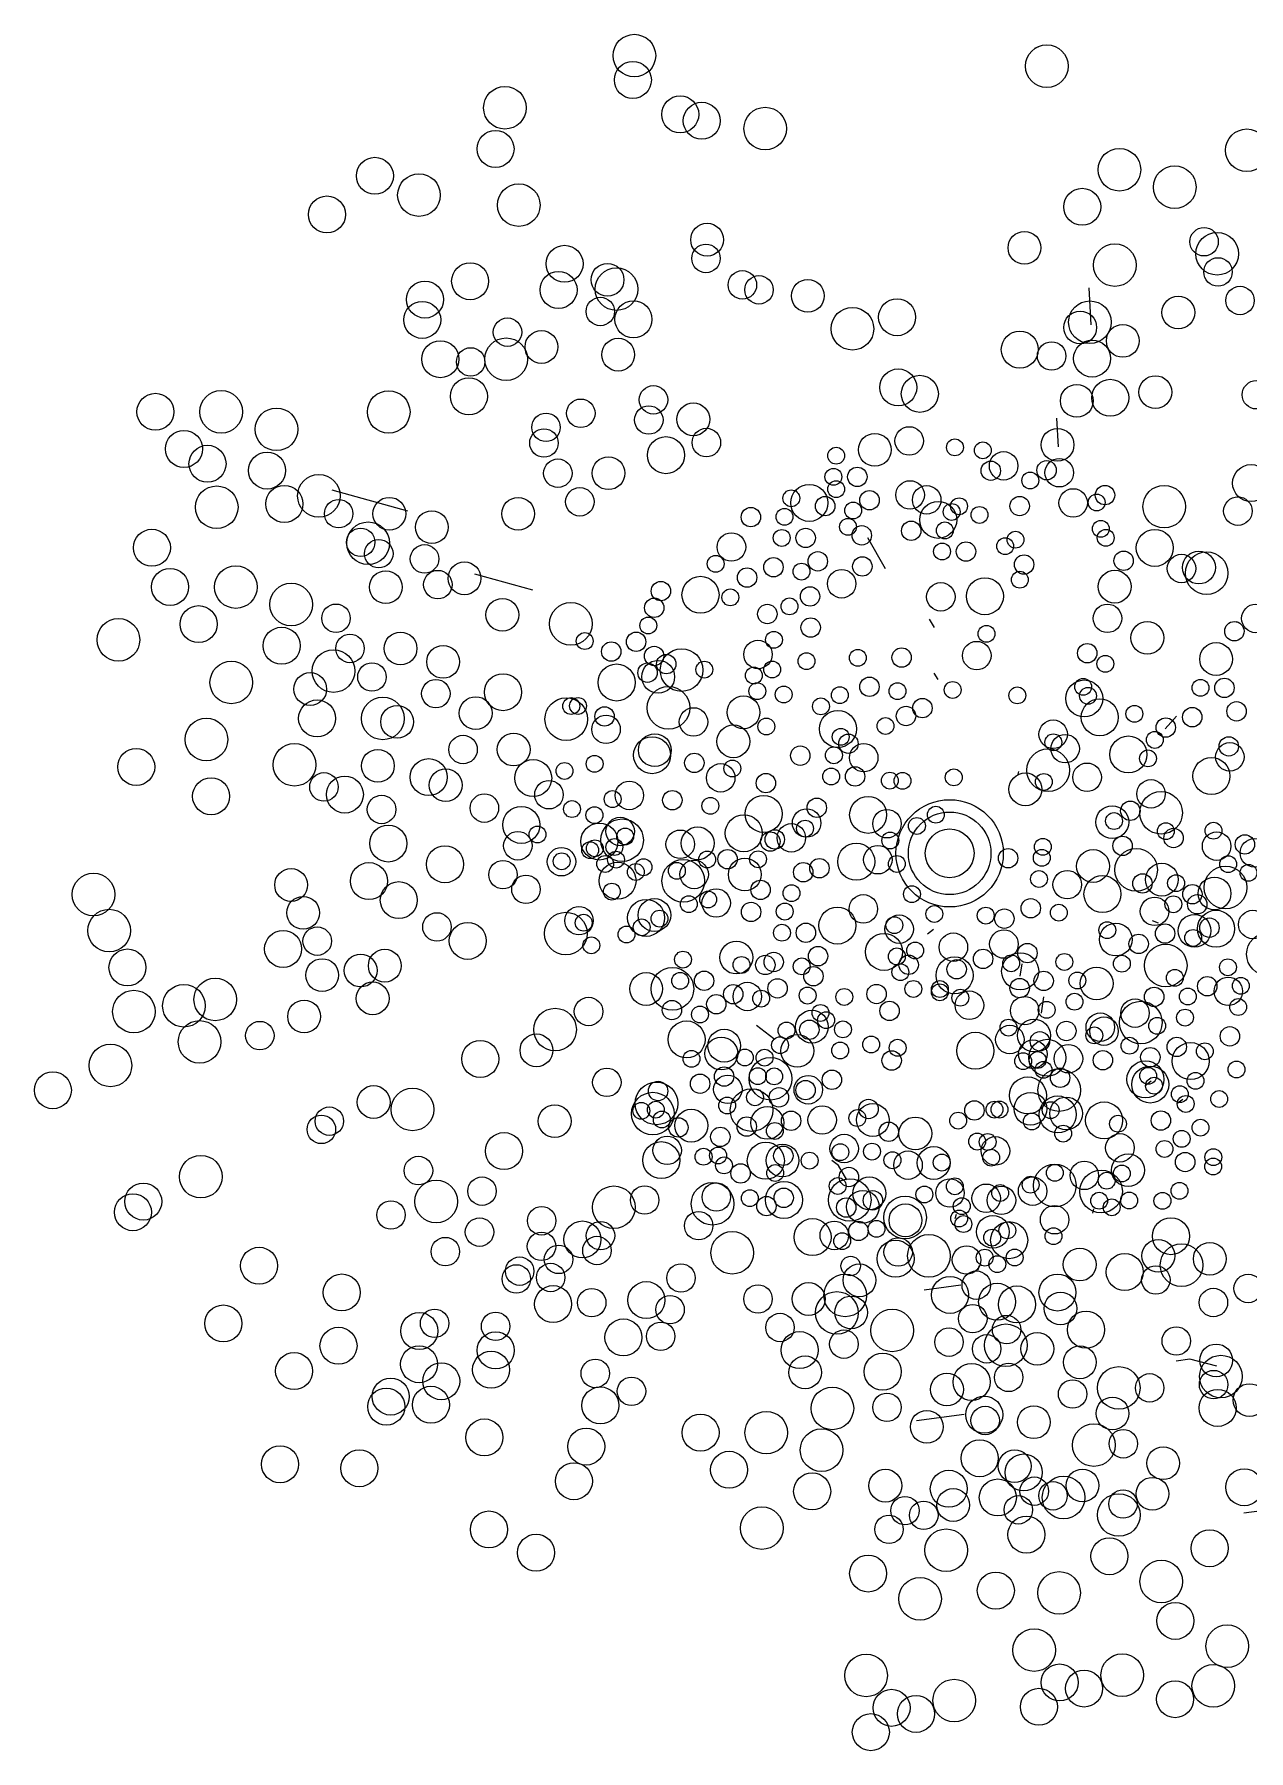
# Model space of a CAD drawing. Header units: millimetres. Extents: x 441156 to 441876, y 4514765 to 4515211.
# Drawn here: x 441430.057 to 441431.068, y 4514831.949 to 4514833.379 of the extents above; entities that cross this region are included whole.
import ezdxf

# ---------------------------------------------------------------- set-up
doc = ezdxf.new("R2010")
doc.units = ezdxf.units.MM
doc.layers.add('01_piscinas', color=254, linetype='Continuous')

msp = doc.modelspace()

# ---------------------------------------------------------------- linework, layer by layer
at = {"layer": '01_piscinas'}
for p, q in [((441430.88974036, 4514833.36739479, 0.00000053), (441430.89307783, 4514833.36884168, 0.00000053)), ((441430.87337497, 4514833.21263086, 0.00000053), (441430.87594226, 4514833.21374385, 0.00000053)), ((441430.93654624, 4514833.13688339, 0.00000053), (441430.9350164, 4514833.16784799, 0.00000053)), ((441430.90937949, 4514833.0353144, 0.00000053), (441430.90820269, 4514833.05913332, 0.00000053)), ((441430.36773874, 4514832.98167021, 0.00000053), (441430.30473405, 4514832.99918782, 0.00000053)), ((441430.76534302, 4514832.93363478, 0.00000053), (441430.75070296, 4514832.95955097, 0.00000053)), ((441430.47183526, 4514832.91591964, 0.00000053), (441430.42337011, 4514832.92939473, 0.00000053)), ((441430.80171655, 4514832.89172606, 0.00000053), (441430.8058831, 4514832.88490658, 0.00000053)), ((441431.05749566, 4514832.88977387, 0.00000053), (441431.05903551, 4514832.88916538, 0.00000053)), ((441430.80566435, 4514832.84673184, 0.00000053), (441430.80886938, 4514832.84148609, 0.00000053)), ((441430.99836984, 4514832.80051901, 0.00000053), (441431.00784345, 4514832.81097738, 0.00000053)), ((441430.87607062, 4514832.76500994, 0.00000053), (441430.87521677, 4514832.76147408, 0.00000053)), ((441430.98747256, 4514832.64091972, 0.00000053), (441430.99240008, 4514832.63897257, 0.00000053)), ((441430.80548013, 4514832.63317601, 0.00000053), (441430.80047533, 4514832.62943556, 0.00000053)), ((441430.87885091, 4514832.60483254, 0.00000053), (441430.87734, 4514832.59438187, 0.00000053)), ((441430.89685908, 4514832.57725697, 0.00000053), (441430.8948949, 4514832.5636711, 0.00000053)), ((441430.65786784, 4514832.55351595, 0.00000053), (441430.67239356, 4514832.54249353, 0.00000053)), ((441430.98670755, 4514832.50692046, 0.00000053), (441430.98170275, 4514832.50318001, 0.00000053)), ((441431.0130816, 4514832.49174846, 0.00000053), (441431.0080768, 4514832.48800801, 0.00000053)), ((441430.82412026, 4514832.39593465, 0.00000053), (441430.82326641, 4514832.39239878, 0.00000053)), ((441430.93854342, 4514832.40051048, 0.00000053), (441430.93768957, 4514832.39697462, 0.00000053)), ((441430.84325031, 4514832.35311299, 0.00000053), (441430.84239646, 4514832.34957712, 0.00000053)), ((441430.79764727, 4514832.33323971, 0.00000053), (441430.82817757, 4514832.33742618, 0.00000053)), ((441430.79129435, 4514832.22418629, 0.00000053), (441430.83098374, 4514832.22962871, 0.00000053))]:
    msp.add_line(p, q, dxfattribs=at)
at = {"layer": '01_piscinas', "elevation": 0.00000053}
for points in [[(441430.73316644, 4514832.42482144), (441430.72619336, 4514832.43678186), (441430.72619336, 4514832.43678186), (441430.72074417, 4514832.4409519)], [(441431.04142118, 4514832.26943104), (441431.01879544, 4514832.27539095), (441431.01879544, 4514832.27539095), (441431.00730036, 4514832.27386236)], [(441431.10820044, 4514832.14123502), (441431.07878697, 4514832.14898291), (441431.07878697, 4514832.14898291), (441431.06384337, 4514832.14699573)]]:
    msp.add_lwpolyline(points, dxfattribs=at)
at = {"layer": '01_piscinas'}
for centre, radius in [((441430.5562683, 4514833.36119776, 0.00000053), 0.01775907), ((441430.89977319, 4514833.35242555, 0.00000053), 0.01775907), ((441430.55502028, 4514833.34092297, 0.00000053), 0.01541533), ((441430.44852761, 4514833.31781552, 0.00000053), 0.01775907), ((441430.59445342, 4514833.31229991, 0.00000053), 0.01541533), ((441430.61243059, 4514833.30696074, 0.00000053), 0.01541533), ((441430.6652673, 4514833.30040004, 0.00000053), 0.01775907), ((441430.44067239, 4514833.28347037, 0.00000053), 0.01541533), ((441431.06631299, 4514833.28233725, 0.00000053), 0.01775907), ((441430.96016188, 4514833.26620316, 0.00000053), 0.01775907), ((441430.34021305, 4514833.26109682, 0.00000053), 0.01541533), ((441431.00620221, 4514833.25165046, 0.00000053), 0.01775907), ((441430.37693851, 4514833.24506963, 0.00000053), 0.01775907), ((441430.46000498, 4514833.23670806, 0.00000053), 0.01775907), ((441430.30031307, 4514833.22889074, 0.00000053), 0.01541533), ((441430.92919361, 4514833.23528624, 0.00000053), 0.01541533), ((441430.616858, 4514833.20786392, 0.00000053), 0.01366082), ((441430.88109253, 4514833.20111606, 0.00000053), 0.01366082), ((441431.03068809, 4514833.20618981, 0.00000053), 0.01185795), ((441431.04153471, 4514833.19622109, 0.00000053), 0.01775907), ((441430.49819009, 4514833.1878102, 0.00000053), 0.01541533), ((441430.61589799, 4514833.19226792, 0.00000053), 0.01185795), ((441430.95641474, 4514833.18673265, 0.00000053), 0.01775907), ((441430.41953237, 4514833.17326473, 0.00000053), 0.01541533), ((441430.49313815, 4514833.16600394, 0.00000053), 0.01541533), ((441430.53398054, 4514833.17449296, 0.00000053), 0.01366082), ((441430.5413778, 4514833.16672598, 0.00000053), 0.01775907), ((441430.64623117, 4514833.17025018, 0.00000053), 0.01185795), ((441431.04229697, 4514833.1810352, 0.00000053), 0.01185795), ((441430.38191651, 4514833.15802826, 0.00000053), 0.01541533), ((441430.66005976, 4514833.16614313, 0.00000053), 0.01185795), ((441430.70070339, 4514833.16109644, 0.00000053), 0.01366082), ((441431.06060176, 4514833.15722946, 0.00000053), 0.01185795), ((441430.3796324, 4514833.14105866, 0.00000053), 0.01541533), ((441430.52793807, 4514833.14807361, 0.00000053), 0.01185795), ((441430.5554941, 4514833.14154779, 0.00000053), 0.01541533), ((441430.77503662, 4514833.14332473, 0.00000053), 0.01541533), ((441430.93563136, 4514833.13914589, 0.00000053), 0.01775907), ((441431.00920007, 4514833.14720199, 0.00000053), 0.01366082), ((441430.45066165, 4514833.13086319, 0.00000053), 0.01185795), ((441430.73783424, 4514833.13372828, 0.00000053), 0.01775907), ((441430.92754537, 4514833.13479115, 0.00000053), 0.01366082), ((441430.39472395, 4514833.10835766, 0.00000053), 0.01541533), ((441430.44948844, 4514833.10832712, 0.00000053), 0.01775907), ((441430.47891201, 4514833.11853459, 0.00000053), 0.01366082), ((441430.54280929, 4514833.11210261, 0.00000053), 0.01366082), ((441430.87723516, 4514833.11631935, 0.00000053), 0.01541533), ((441430.93744159, 4514833.10888571, 0.00000053), 0.01541533), ((441430.96296101, 4514833.12359676, 0.00000053), 0.01366082), ((441430.41996936, 4514833.10608929, 0.00000053), 0.01185795), ((441430.90372362, 4514833.1110089, 0.00000053), 0.01185795), ((441430.77601936, 4514833.08483042, 0.00000053), 0.01541533), ((441430.2122214, 4514833.06447919, 0.00000053), 0.01775907), ((441430.35169798, 4514833.06437448, 0.00000053), 0.01775907), ((441430.41852017, 4514833.0774102, 0.00000053), 0.01541533), ((441430.57218246, 4514833.07448887, 0.00000053), 0.01185795), ((441430.79399654, 4514833.07949125, 0.00000053), 0.01541533), ((441430.92466296, 4514833.07365999, 0.00000053), 0.01366082), ((441430.95253314, 4514833.07618471, 0.00000053), 0.01541533), ((441430.99013985, 4514833.08095878, 0.00000053), 0.01366082), ((441431.07425852, 4514833.07873374, 0.00000053), 0.01185795), ((441430.15745691, 4514833.06450973, 0.00000053), 0.01541533), ((441430.25826174, 4514833.04992648, 0.00000053), 0.01775907), ((441430.51167652, 4514833.06330004, 0.00000053), 0.01185795), ((441430.56829635, 4514833.05771482, 0.00000053), 0.01185795), ((441430.60540377, 4514833.05827024, 0.00000053), 0.01366082), ((441430.48274124, 4514833.05157968, 0.00000053), 0.01185795), ((441430.78514132, 4514833.04026928, 0.00000053), 0.01185795), ((441430.18125313, 4514833.03356227, 0.00000053), 0.01541533), ((441430.48098423, 4514833.03852614, 0.00000053), 0.01185795), ((441430.58259343, 4514833.02840332, 0.00000053), 0.01541533), ((441430.61626246, 4514833.0389024, 0.00000053), 0.01185795), ((441430.75652411, 4514833.03288739, 0.00000053), 0.01366082), ((441430.82321019, 4514833.03490399, 0.00000053), 0.00701654), ((441430.8464176, 4514833.0324277, 0.00000053), 0.00701654), ((441430.90867574, 4514833.03705479, 0.00000053), 0.01366082), ((441430.20083691, 4514833.02123243, 0.00000053), 0.01541533), ((441430.25040652, 4514833.01558133, 0.00000053), 0.01541533), ((441430.49259311, 4514833.01337153, 0.00000053), 0.01185795), ((441430.53471964, 4514833.01334804, 0.00000053), 0.01366082), ((441430.72432558, 4514833.0279762, 0.00000053), 0.00701654), ((441430.85307936, 4514833.01544921, 0.00000053), 0.00808333), ((441430.86375558, 4514833.01949591, 0.00000053), 0.01185795), ((441430.89953373, 4514833.01582152, 0.00000053), 0.00808333), ((441430.91006822, 4514833.01377773, 0.00000053), 0.01185795), ((441430.29359423, 4514832.99449711, 0.00000053), 0.01775907), ((441430.72202394, 4514833.01035688, 0.00000053), 0.00701654), ((441430.74194176, 4514833.01034036, 0.00000053), 0.00808333), ((441430.88595149, 4514833.00729571, 0.00000053), 0.00701654), ((441431.06980271, 4514833.00514826, 0.00000053), 0.01541533), ((441430.20847427, 4514832.98500868, 0.00000053), 0.01775907), ((441430.26480344, 4514832.98773996, 0.00000053), 0.01541533), ((441430.5108979, 4514832.98956579, 0.00000053), 0.01185795), ((441430.68696146, 4514832.99247311, 0.00000053), 0.00701654), ((441430.7019366, 4514832.98863534, 0.00000053), 0.01541533), ((441430.72435863, 4514833.00008546, 0.00000053), 0.00701654), ((441430.75207609, 4514832.99083843, 0.00000053), 0.00808333), ((441430.78589728, 4514832.99527366, 0.00000053), 0.01185795), ((441430.79972588, 4514832.9911666, 0.00000053), 0.01185795), ((441430.92167711, 4514832.98862311, 0.00000053), 0.01185795), ((441430.94124567, 4514832.9889839, 0.00000053), 0.00701654), ((441430.9481728, 4514832.99510769, 0.00000053), 0.00808333), ((441430.99750054, 4514832.98551123, 0.00000053), 0.01775907), ((441430.31008001, 4514832.97964235, 0.00000053), 0.01185795), ((441430.35220654, 4514832.97961886, 0.00000053), 0.01366082), ((441430.38762218, 4514832.96842447, 0.00000053), 0.01366082), ((441430.45949621, 4514832.97953832, 0.00000053), 0.01366082), ((441430.65328985, 4514832.97678295, 0.00000053), 0.00808333), ((441430.68129384, 4514832.97709103, 0.00000053), 0.00701654), ((441430.71515807, 4514832.98596871, 0.00000053), 0.00808333), ((441430.73849385, 4514832.98231261, 0.00000053), 0.00701654), ((441430.80929764, 4514832.97452186, 0.00000053), 0.01541533), ((441430.82047035, 4514832.98110613, 0.00000053), 0.00701654), ((441430.82666718, 4514832.98583268, 0.00000053), 0.00701654), ((441430.84367775, 4514832.97862984, 0.00000053), 0.00701654), ((441430.87712321, 4514832.986023, 0.00000053), 0.00808333), ((441431.05882754, 4514832.98181166, 0.00000053), 0.01185795), ((441430.15456577, 4514832.95130954, 0.00000053), 0.01541533), ((441430.32838479, 4514832.95583661, 0.00000053), 0.01185795), ((441430.33465948, 4514832.95500842, 0.00000053), 0.01775907), ((441430.67899221, 4514832.95947172, 0.00000053), 0.00701654), ((441430.69891002, 4514832.95945519, 0.00000053), 0.00808333), ((441430.73416674, 4514832.96871817, 0.00000053), 0.00701654), ((441430.74560789, 4514832.96162662, 0.00000053), 0.00808333), ((441430.78679874, 4514832.96541598, 0.00000053), 0.00808333), ((441430.81480273, 4514832.96572405, 0.00000053), 0.00701654), ((441430.9447249, 4514832.96707994, 0.00000053), 0.00701654), ((441430.94879246, 4514832.95957555, 0.00000053), 0.00701654), ((441430.98964533, 4514832.95116608, 0.00000053), 0.01541533), ((441430.34344924, 4514832.94635213, 0.00000053), 0.01185795), ((441430.38157971, 4514832.94200513, 0.00000053), 0.01185795), ((441430.6371081, 4514832.95186819, 0.00000053), 0.01185795), ((441430.81250109, 4514832.94810474, 0.00000053), 0.00701654), ((441430.83241891, 4514832.94808821, 0.00000053), 0.00808333), ((441430.86503096, 4514832.95260285, 0.00000053), 0.00701654), ((441430.8736753, 4514832.95799525, 0.00000053), 0.00701654), ((441430.41480103, 4514832.9257865, 0.00000053), 0.01366082), ((441430.6239797, 4514832.93790498, 0.00000053), 0.00701654), ((441430.67212633, 4514832.93508354, 0.00000053), 0.00808333), ((441430.69546212, 4514832.93142744, 0.00000053), 0.00701654), ((441430.70904435, 4514832.93995326, 0.00000053), 0.00808333), ((441430.7461153, 4514832.93570025, 0.00000053), 0.00808333), ((441430.88078933, 4514832.93730926, 0.00000053), 0.00808333), ((441430.96368644, 4514832.94045843, 0.00000053), 0.00808333), ((441431.01188447, 4514832.93397969, 0.00000053), 0.01185795), ((441431.02639812, 4514832.93476726, 0.00000053), 0.01366082), ((441431.03283304, 4514832.93008186, 0.00000053), 0.01775907), ((441430.16965732, 4514832.91860854, 0.00000053), 0.01541533), ((441430.22442181, 4514832.918578, 0.00000053), 0.01775907), ((441430.34932413, 4514832.9184877, 0.00000053), 0.01366082), ((441430.39265426, 4514832.92058868, 0.00000053), 0.01185795), ((441430.61134806, 4514832.91209431, 0.00000053), 0.01541533), ((441430.65012133, 4514832.92645685, 0.00000053), 0.00808333), ((441430.72891054, 4514832.92127744, 0.00000053), 0.01185795), ((441430.84818541, 4514832.9108734, 0.00000053), 0.01541533), ((441430.87722905, 4514832.92466229, 0.00000053), 0.00701654), ((441430.95626742, 4514832.91887428, 0.00000053), 0.01366082), ((441430.27046214, 4514832.9040253, 0.00000053), 0.01775907), ((441430.57284428, 4514832.90127723, 0.00000053), 0.00808333), ((441430.57834815, 4514832.91517239, 0.00000053), 0.00808333), ((441430.6361778, 4514832.90996441, 0.00000053), 0.00701654), ((441430.68546738, 4514832.90245092, 0.00000053), 0.00701654), ((441430.70257615, 4514832.91074146, 0.00000053), 0.00808333), ((441430.81149596, 4514832.91042091, 0.00000053), 0.01185795), ((441430.19345354, 4514832.88766108, 0.00000053), 0.01541533), ((441430.30785605, 4514832.89256528, 0.00000053), 0.01185795), ((441430.44638968, 4514832.89541058, 0.00000053), 0.01366082), ((441430.50334269, 4514832.88794224, 0.00000053), 0.01775907), ((441430.66700581, 4514832.89608533, 0.00000053), 0.00808333), ((441430.95022495, 4514832.89245493, 0.00000053), 0.01185795), ((441431.0737972, 4514832.89240792, 0.00000053), 0.01185795), ((441430.12663135, 4514832.87462537, 0.00000053), 0.01775907), ((441430.26260693, 4514832.86968015, 0.00000053), 0.01541533), ((441430.36159147, 4514832.86738718, 0.00000053), 0.01366082), ((441430.51495062, 4514832.87357068, 0.00000053), 0.00701654), ((441430.55776366, 4514832.87292646, 0.00000053), 0.00808333), ((441430.56787594, 4514832.88649419, 0.00000053), 0.00701654), ((441430.67249204, 4514832.87460059, 0.00000053), 0.00701654), ((441430.70308356, 4514832.88481508, 0.00000053), 0.00808333), ((441430.84953533, 4514832.87952467, 0.00000053), 0.00701654), ((441430.98344626, 4514832.8762363, 0.00000053), 0.01366082), ((441431.05590687, 4514832.88172693, 0.00000053), 0.00808333), ((441430.30579464, 4514832.84859593, 0.00000053), 0.01775907), ((441430.31946494, 4514832.86741067, 0.00000053), 0.01185795), ((441430.39700711, 4514832.85619279, 0.00000053), 0.01366082), ((441430.53705307, 4514832.86480722, 0.00000053), 0.00808333), ((441430.57274959, 4514832.86110723, 0.00000053), 0.00808333), ((441430.59563512, 4514832.84941239, 0.00000053), 0.01775907), ((441430.65922704, 4514832.86239973, 0.00000053), 0.01185795), ((441430.74231874, 4514832.85964898, 0.00000053), 0.00701654), ((441430.77882085, 4514832.85982406, 0.00000053), 0.00808333), ((441430.84140962, 4514832.86146056, 0.00000053), 0.01185795), ((441430.9333987, 4514832.8634592, 0.00000053), 0.00808333), ((441431.0407003, 4514832.85857471, 0.00000053), 0.01366082), ((441430.22067467, 4514832.83910749, 0.00000053), 0.01775907), ((441430.33776972, 4514832.84360493, 0.00000053), 0.01185795), ((441430.54152781, 4514832.83904438, 0.00000053), 0.01541533), ((441430.56724572, 4514832.84721207, 0.00000053), 0.00808333), ((441430.57614599, 4514832.84382121, 0.00000053), 0.01366082), ((441430.58284754, 4514832.85439554, 0.00000053), 0.00808333), ((441430.61453722, 4514832.84974628, 0.00000053), 0.00701654), ((441430.65575432, 4514832.8449196, 0.00000053), 0.00701654), ((441430.67100265, 4514832.84983041, 0.00000053), 0.00701654), ((441430.69963566, 4514832.85678734, 0.00000053), 0.00701654), ((441430.94846095, 4514832.85457421, 0.00000053), 0.00701654), ((441430.28636804, 4514832.83357746, 0.00000053), 0.01366082), ((441430.39096464, 4514832.82977344, 0.00000053), 0.01185795), ((441430.44690814, 4514832.83096373, 0.00000053), 0.01541533), ((441430.65864724, 4514832.83182649, 0.00000053), 0.00701654), ((441430.75203716, 4514832.83545241, 0.00000053), 0.00808333), ((441430.77537294, 4514832.83179631, 0.00000053), 0.00701654), ((441430.82135586, 4514832.83283579, 0.00000053), 0.00701654), ((441430.93088944, 4514832.82572398, 0.00000053), 0.01541533), ((441430.9299508, 4514832.83543145, 0.00000053), 0.00701654), ((441431.02767445, 4514832.83455652, 0.00000053), 0.00701654), ((441431.04759227, 4514832.83454, 0.00000053), 0.00808333), ((441430.29209539, 4514832.80913777, 0.00000053), 0.01541533), ((441430.34685989, 4514832.80910723, 0.00000053), 0.01775907), ((441430.42418595, 4514832.81355481, 0.00000053), 0.01366082), ((441430.49959555, 4514832.80847173, 0.00000053), 0.01775907), ((441430.50372018, 4514832.81942095, 0.00000053), 0.00701654), ((441430.50935206, 4514832.81950551, 0.00000053), 0.00701654), ((441430.58471552, 4514832.81796017, 0.00000053), 0.01775907), ((441430.64714017, 4514832.81418286, 0.00000053), 0.01366082), ((441430.68063662, 4514832.82906528, 0.00000053), 0.00701654), ((441430.71164529, 4514832.81916951, 0.00000053), 0.00701654), ((441430.72738488, 4514832.82854108, 0.00000053), 0.00701654), ((441430.79612439, 4514832.81771877, 0.00000053), 0.00808333), ((441430.87514669, 4514832.82831458, 0.00000053), 0.00701654), ((441430.93401835, 4514832.82792706, 0.00000053), 0.00701654), ((441430.94383147, 4514832.81004549, 0.00000053), 0.01541533), ((441430.19989129, 4514832.79152073, 0.00000053), 0.01775907), ((441430.35870906, 4514832.80625602, 0.00000053), 0.01366082), ((441430.5327348, 4514832.79999158, 0.00000053), 0.01185795), ((441430.53145451, 4514832.81074205, 0.00000053), 0.00808333), ((441430.60551916, 4514832.80620747, 0.00000053), 0.01185795), ((441430.66619402, 4514832.80241814, 0.00000053), 0.00701654), ((441430.72582902, 4514832.80032796, 0.00000053), 0.01541533), ((441430.76537821, 4514832.80281979, 0.00000053), 0.00701654), ((441430.78248697, 4514832.81111032, 0.00000053), 0.00808333), ((441430.97266195, 4514832.81298978, 0.00000053), 0.00701654), ((441430.99880358, 4514832.80154165, 0.00000053), 0.00808333), ((441431.02080858, 4514832.81016835, 0.00000053), 0.00808333), ((441431.0577266, 4514832.81503806, 0.00000053), 0.00808333), ((441430.41364807, 4514832.78320239, 0.00000053), 0.01185795), ((441430.4557746, 4514832.7831789, 0.00000053), 0.01366082), ((441430.57326358, 4514832.78269004, 0.00000053), 0.01366082), ((441430.63874047, 4514832.78998884, 0.00000053), 0.01366082), ((441430.72811606, 4514832.79378809, 0.00000053), 0.00701654), ((441430.73451819, 4514832.78804501, 0.00000053), 0.00808333), ((441430.90502811, 4514832.79596101, 0.00000053), 0.01185795), ((441430.90515852, 4514832.78921787, 0.00000053), 0.00701654), ((441430.91498351, 4514832.78390063, 0.00000053), 0.01185795), ((441430.98964693, 4514832.79121976, 0.00000053), 0.00701654), ((441430.14149509, 4514832.76869419, 0.00000053), 0.01541533), ((441430.27330413, 4514832.77056845, 0.00000053), 0.01775907), ((441430.34272184, 4514832.76965082, 0.00000053), 0.01366082), ((441430.57101627, 4514832.77850201, 0.00000053), 0.01541533), ((441430.69444445, 4514832.77809793, 0.00000053), 0.00808333), ((441430.72244844, 4514832.77840601, 0.00000053), 0.00701654), ((441430.74728932, 4514832.77642561, 0.00000053), 0.01185795), ((441430.9008055, 4514832.76606232, 0.00000053), 0.01775907), ((441430.96762769, 4514832.77909803, 0.00000053), 0.01541533), ((441430.98397931, 4514832.77583768, 0.00000053), 0.00701654), ((441431.05213395, 4514832.77708918, 0.00000053), 0.01185795), ((441431.0512584, 4514832.78582626, 0.00000053), 0.00808333), ((441430.385045, 4514832.76020938, 0.00000053), 0.01541533), ((441430.39919325, 4514832.75353367, 0.00000053), 0.01366082), ((441430.47203474, 4514832.75943723, 0.00000053), 0.01541533), ((441430.49812162, 4514832.76535579, 0.00000053), 0.00701654), ((441430.523182, 4514832.7712678, 0.00000053), 0.00701654), ((441430.60619267, 4514832.77206714, 0.00000053), 0.00808333), ((441430.62820259, 4514832.75963641, 0.00000053), 0.01185795), ((441430.63788235, 4514832.76741788, 0.00000053), 0.00701654), ((441430.72014681, 4514832.7607867, 0.00000053), 0.00701654), ((441430.74006462, 4514832.76077017, 0.00000053), 0.00808333), ((441430.82222956, 4514832.76001785, 0.00000053), 0.00701654), ((441430.9332883, 4514832.76009489, 0.00000053), 0.01185795), ((441431.03678108, 4514832.7611171, 0.00000053), 0.01541533), ((441430.20385104, 4514832.74423804, 0.00000053), 0.01541533), ((441430.29780168, 4514832.75209194, 0.00000053), 0.01185795), ((441430.31520389, 4514832.74571453, 0.00000053), 0.01541533), ((441430.48514777, 4514832.74556516, 0.00000053), 0.01185795), ((441430.55206295, 4514832.7449712, 0.00000053), 0.01185795), ((441430.66580798, 4514832.75523199, 0.00000053), 0.00808333), ((441430.76903524, 4514832.75730362, 0.00000053), 0.00701654), ((441430.77954648, 4514832.7571562, 0.00000053), 0.00701654), ((441430.88188661, 4514832.75006742, 0.00000053), 0.01366082), ((441430.89718926, 4514832.75621648, 0.00000053), 0.00701654), ((441430.98648321, 4514832.74626341, 0.00000053), 0.01185795), ((441430.3457678, 4514832.73327952, 0.00000053), 0.01185795), ((441430.43142384, 4514832.73441528, 0.00000053), 0.01185795), ((441430.5043311, 4514832.73364476, 0.00000053), 0.00701654), ((441430.53816775, 4514832.74193033, 0.00000053), 0.00701654), ((441430.58788018, 4514832.74101415, 0.00000053), 0.00808333), ((441430.61956985, 4514832.73636489, 0.00000053), 0.00701654), ((441430.66396588, 4514832.72957362, 0.00000053), 0.01541533), ((441430.70818386, 4514832.73472409, 0.00000053), 0.00808333), ((441430.75095562, 4514832.72880146, 0.00000053), 0.01541533), ((441430.81882367, 4514832.6967511, 0.00000053), 0.0446896), ((441430.96926876, 4514832.73218151, 0.00000053), 0.00808333), ((441430.99484882, 4514832.73054444, 0.00000053), 0.01775907), ((441430.46214194, 4514832.72042671, 0.00000053), 0.01541533), ((441430.52301558, 4514832.72852088, 0.00000053), 0.00701654), ((441430.54602763, 4514832.70760773, 0.00000053), 0.01775907), ((441430.54445311, 4514832.71496311, 0.00000053), 0.01185795), ((441430.64740752, 4514832.71347326, 0.00000053), 0.01541533), ((441430.69970229, 4514832.72199919, 0.00000053), 0.01185795), ((441430.69842676, 4514832.71735057, 0.00000053), 0.00701654), ((441430.76661747, 4514832.72140522, 0.00000053), 0.01185795), ((441430.81882367, 4514832.6967511, 0.00000053), 0.03437661), ((441430.79155612, 4514832.71953838, 0.00000053), 0.00701654), ((441430.8072957, 4514832.72890995, 0.00000053), 0.00701654), ((441430.95422763, 4514832.72274598, 0.00000053), 0.01366082), ((441430.95568653, 4514832.7236557, 0.00000053), 0.00701654), ((441430.35137092, 4514832.70491993, 0.00000053), 0.01541533), ((441430.45924463, 4514832.70303482, 0.00000053), 0.01185795), ((441430.47557071, 4514832.71241067, 0.00000053), 0.00701654), ((441430.52715989, 4514832.70658388, 0.00000053), 0.01541533), ((441430.53964924, 4514832.70196352, 0.00000053), 0.00701654), ((441430.54862306, 4514832.71081677, 0.00000053), 0.00701654), ((441430.59446691, 4514832.70431478, 0.00000053), 0.01185795), ((441430.60898056, 4514832.70510235, 0.00000053), 0.01366082), ((441430.66947411, 4514832.70651826, 0.00000053), 0.00808333), ((441430.67322712, 4514832.70827145, 0.00000053), 0.00808333), ((441430.68696509, 4514832.7096143, 0.00000053), 0.01185795), ((441430.76937185, 4514832.70746742, 0.00000053), 0.00701654), ((441430.81882367, 4514832.6967511, 0.00000053), 0.02034119), ((441430.89640221, 4514832.70219267, 0.00000053), 0.00701654), ((441430.96280056, 4514832.70296971, 0.00000053), 0.00808333), ((441430.99885949, 4514832.71523118, 0.00000053), 0.00701654), ((441431.00526162, 4514832.7094881, 0.00000053), 0.00808333), ((441431.04111754, 4514832.70273195, 0.00000053), 0.01185795), ((441431.03851397, 4514832.71560311, 0.00000053), 0.00701654), ((441431.0646556, 4514832.70415498, 0.00000053), 0.00808333), ((441431.07250781, 4514832.69712296, 0.00000053), 0.01185795), ((441430.39859634, 4514832.68762753, 0.00000053), 0.01541533), ((441430.49557188, 4514832.68973297, 0.00000053), 0.01185795), ((441430.49576791, 4514832.69009579, 0.00000053), 0.00701654), ((441430.5194988, 4514832.69939909, 0.00000053), 0.00701654), ((441430.52338203, 4514832.70092144, 0.00000053), 0.00701654), ((441430.53196203, 4514832.68792378, 0.00000053), 0.00701654), ((441430.54102292, 4514832.69147595, 0.00000053), 0.00701654), ((441430.61688379, 4514832.691641, 0.00000053), 0.00701654), ((441430.63390377, 4514832.69186214, 0.00000053), 0.00808333), ((441430.65928359, 4514832.69177902, 0.00000053), 0.00701654), ((441430.74106282, 4514832.68979094, 0.00000053), 0.01541533), ((441430.75900763, 4514832.69139713, 0.00000053), 0.01185795), ((441430.77480288, 4514832.68790005, 0.00000053), 0.00701654), ((441430.86751749, 4514832.69267305, 0.00000053), 0.00808333), ((441430.89552148, 4514832.69298113, 0.00000053), 0.00701654), ((441430.93824042, 4514832.68614078, 0.00000053), 0.01366082), ((441430.97406544, 4514832.68295768, 0.00000053), 0.01775907), ((441431.05071207, 4514832.68766254, 0.00000053), 0.00701654), ((441430.27043718, 4514832.67039607, 0.00000053), 0.01366082), ((441430.33531145, 4514832.67360244, 0.00000053), 0.01541533), ((441430.44689119, 4514832.67894444, 0.00000053), 0.01185795), ((441430.54225144, 4514832.67388289, 0.00000053), 0.01541533), ((441430.55749025, 4514832.6812147, 0.00000053), 0.00701654), ((441430.56391033, 4514832.68515431, 0.00000053), 0.00701654), ((441430.59701593, 4514832.67385235, 0.00000053), 0.01775907), ((441430.59170767, 4514832.68218025, 0.00000053), 0.00701654), ((441430.6060758, 4514832.67916017, 0.00000053), 0.01185795), ((441430.64820233, 4514832.67913668, 0.00000053), 0.01366082), ((441430.69691102, 4514832.68098256, 0.00000053), 0.00808333), ((441430.71037532, 4514832.68433265, 0.00000053), 0.00808333), ((441430.89321984, 4514832.67536181, 0.00000053), 0.00701654), ((441430.91671618, 4514832.67065473, 0.00000053), 0.01185795), ((441430.99548798, 4514832.67483061, 0.00000053), 0.01366082), ((441431.04848728, 4514832.66825446, 0.00000053), 0.01775907), ((441431.06772265, 4514832.68045971, 0.00000053), 0.00701654), ((441430.10592124, 4514832.66248957, 0.00000053), 0.01775907), ((441430.36014595, 4514832.65775629, 0.00000053), 0.01541533), ((441430.46599465, 4514832.66675509, 0.00000053), 0.01185795), ((441430.53752303, 4514832.66485054, 0.00000053), 0.00701654), ((441430.62438058, 4514832.65535443, 0.00000053), 0.01185795), ((441430.66134069, 4514832.66632644, 0.00000053), 0.00808333), ((441430.68715391, 4514832.66360905, 0.00000053), 0.00701654), ((441430.7874221, 4514832.66273177, 0.00000053), 0.00701654), ((441430.94608394, 4514832.66282582, 0.00000053), 0.01541533), ((441430.97936629, 4514832.67162453, 0.00000053), 0.00808333), ((441431.00737028, 4514832.67193261, 0.00000053), 0.00701654), ((441431.02094238, 4514832.66271133, 0.00000053), 0.00808333), ((441431.0394109, 4514832.66328975, 0.00000053), 0.01366082), ((441430.28046487, 4514832.64721403, 0.00000053), 0.01366082), ((441430.51015643, 4514832.6406303, 0.00000053), 0.01185795), ((441430.56604765, 4514832.64293543, 0.00000053), 0.01541533), ((441430.57297889, 4514832.64532696, 0.00000053), 0.01366082), ((441430.60160156, 4514832.6544034, 0.00000053), 0.00701654), ((441430.61776481, 4514832.65825017, 0.00000053), 0.00701654), ((441430.6534823, 4514832.64791889, 0.00000053), 0.00808333), ((441430.68148629, 4514832.64822697, 0.00000053), 0.00701654), ((441430.72535164, 4514832.63657498, 0.00000053), 0.01541533), ((441430.74692211, 4514832.65046177, 0.00000053), 0.01185795), ((441430.80609097, 4514832.64621998, 0.00000053), 0.00701654), ((441430.84886363, 4514832.64487336, 0.00000053), 0.00701654), ((441430.88635397, 4514832.65097364, 0.00000053), 0.00808333), ((441430.90968975, 4514832.64731754, 0.00000053), 0.00701654), ((441430.98944551, 4514832.64841126, 0.00000053), 0.01185795), ((441431.00506864, 4514832.6543133, 0.00000053), 0.00701654), ((441431.02498646, 4514832.65429677, 0.00000053), 0.00808333), ((441430.11895723, 4514832.63235291, 0.00000053), 0.01775907), ((441430.39186838, 4514832.63545749, 0.00000053), 0.01185795), ((441430.41755626, 4514832.62379406, 0.00000053), 0.01541533), ((441430.49922546, 4514832.62989971, 0.00000053), 0.01775907), ((441430.51407933, 4514832.63894284, 0.00000053), 0.00701654), ((441430.56237282, 4514832.63511193, 0.00000053), 0.00701654), ((441430.57720657, 4514832.64234998, 0.00000053), 0.00701654), ((441430.67918466, 4514832.63060766, 0.00000053), 0.00701654), ((441430.69910247, 4514832.63059113, 0.00000053), 0.00808333), ((441430.77679548, 4514832.63356871, 0.00000053), 0.01185795), ((441430.77277048, 4514832.63692103, 0.00000053), 0.00701654), ((441430.86434897, 4514832.64234694, 0.00000053), 0.00808333), ((441430.95005614, 4514832.63274656, 0.00000053), 0.00701654), ((441430.95718993, 4514832.62489383, 0.00000053), 0.01366082), ((441430.99820277, 4514832.62992512, 0.00000053), 0.00808333), ((441431.02266683, 4514832.63219263, 0.00000053), 0.01366082), ((441431.04063207, 4514832.63390931, 0.00000053), 0.01541533), ((441431.03512079, 4514832.63479484, 0.00000053), 0.00808333), ((441431.07122942, 4514832.63744652, 0.00000053), 0.01185795), ((441430.2637818, 4514832.61706941, 0.00000053), 0.01541533), ((441430.29219353, 4514832.62361092, 0.00000053), 0.01185795), ((441430.52046819, 4514832.62010664, 0.00000053), 0.00701654), ((441430.54979129, 4514832.62911251, 0.00000053), 0.00701654), ((441430.64122983, 4514832.6099135, 0.00000053), 0.01366082), ((441430.76418702, 4514832.61461399, 0.00000053), 0.01541533), ((441430.82195193, 4514832.61857245, 0.00000053), 0.01185795), ((441430.86399318, 4514832.62115018, 0.00000053), 0.01185795), ((441430.97619777, 4514832.62129843, 0.00000053), 0.00808333), ((441431.02153855, 4514832.62626902, 0.00000053), 0.00701654), ((441431.08381978, 4514832.61282509, 0.00000053), 0.01775907), ((441430.13420449, 4514832.60166887, 0.00000053), 0.01541533), ((441430.29632283, 4514832.59531306, 0.00000053), 0.01366082), ((441430.32835528, 4514832.5990973, 0.00000053), 0.01366082), ((441430.34844298, 4514832.60314392, 0.00000053), 0.01366082), ((441430.59674845, 4514832.60820386, 0.00000053), 0.00701654), ((441430.64544728, 4514832.6037754, 0.00000053), 0.00701654), ((441430.6653651, 4514832.60375887, 0.00000053), 0.00808333), ((441430.67231878, 4514832.60621948, 0.00000053), 0.00808333), ((441430.69565457, 4514832.60256338, 0.00000053), 0.00701654), ((441430.7092368, 4514832.6110892, 0.00000053), 0.00808333), ((441430.77489899, 4514832.61087244, 0.00000053), 0.00701654), ((441430.78471904, 4514832.60390311, 0.00000053), 0.00808333), ((441430.79014732, 4514832.61578325, 0.00000053), 0.00701654), ((441430.8228904, 4514832.59511885, 0.00000053), 0.01541533), ((441430.84665145, 4514832.60879223, 0.00000053), 0.00808333), ((441430.87754403, 4514832.5984699, 0.00000053), 0.01541533), ((441430.86998724, 4514832.60513613, 0.00000053), 0.00701654), ((441430.88356947, 4514832.61366195, 0.00000053), 0.00808333), ((441430.91433527, 4514832.60624435, 0.00000053), 0.00701654), ((441430.96225424, 4514832.60480599, 0.00000053), 0.00701654), ((441430.99869981, 4514832.60333665, 0.00000053), 0.01775907), ((441430.56608304, 4514832.58378103, 0.00000053), 0.01366082), ((441430.58795168, 4514832.58386221, 0.00000053), 0.01775907), ((441430.59444682, 4514832.59058455, 0.00000053), 0.00701654), ((441430.61436463, 4514832.59056802, 0.00000053), 0.00808333), ((441430.7053615, 4514832.59439861, 0.00000053), 0.00808333), ((441430.7777919, 4514832.59777933, 0.00000053), 0.00701654), ((441430.82464645, 4514832.60016554, 0.00000053), 0.00808333), ((441430.89711833, 4514832.59045555, 0.00000053), 0.00808333), ((441430.92512232, 4514832.59076363, 0.00000053), 0.00701654), ((441430.94120272, 4514832.58828864, 0.00000053), 0.01366082), ((441431.00634154, 4514832.59299177, 0.00000053), 0.00701654), ((441431.05054283, 4514832.60181629, 0.00000053), 0.00701654), ((441430.13957258, 4514832.56488165, 0.00000053), 0.01775907), ((441430.18121476, 4514832.56980115, 0.00000053), 0.01775907), ((441430.20732877, 4514832.57506177, 0.00000053), 0.01775907), ((441430.33838296, 4514832.57591525, 0.00000053), 0.01366082), ((441430.63858141, 4514832.57938722, 0.00000053), 0.00808333), ((441430.65033152, 4514832.57749212, 0.00000053), 0.01185795), ((441430.66191719, 4514832.57573112, 0.00000053), 0.00701654), ((441430.67549942, 4514832.58425693, 0.00000053), 0.00808333), ((441430.70053168, 4514832.57824955, 0.00000053), 0.00701654), ((441430.73106385, 4514832.57708738, 0.00000053), 0.00701654), ((441430.75793535, 4514832.57953146, 0.00000053), 0.00808333), ((441430.788607, 4514832.58376693, 0.00000053), 0.00701654), ((441430.81059638, 4514832.58100572, 0.00000053), 0.00701654), ((441430.81070292, 4514832.5836731, 0.00000053), 0.00701654), ((441430.8277135, 4514832.57647027, 0.00000053), 0.00701654), ((441430.83528718, 4514832.5702195, 0.00000053), 0.01185795), ((441430.87710127, 4514832.58445015, 0.00000053), 0.00808333), ((441430.98912461, 4514832.57720297, 0.00000053), 0.00808333), ((441431.01712859, 4514832.57751105, 0.00000053), 0.00701654), ((441431.0333259, 4514832.5860275, 0.00000053), 0.00808333), ((441431.05084455, 4514832.58180423, 0.00000053), 0.01185795), ((441431.06132989, 4514832.58633557, 0.00000053), 0.00701654), ((441430.28127604, 4514832.56086111, 0.00000053), 0.01366082), ((441430.49026086, 4514832.54989001, 0.00000053), 0.01775907), ((441430.51814936, 4514832.56497187, 0.00000053), 0.01185795), ((441430.58758094, 4514832.56619638, 0.00000053), 0.00808333), ((441430.61091673, 4514832.56254028, 0.00000053), 0.00701654), ((441430.62449896, 4514832.57106609, 0.00000053), 0.00808333), ((441430.70406693, 4514832.55231401, 0.00000053), 0.01366082), ((441430.71132859, 4514832.56380393, 0.00000053), 0.00701654), ((441430.76875045, 4514832.56551907, 0.00000053), 0.00808333), ((441430.88131256, 4514832.56572513, 0.00000053), 0.01185795), ((441430.89961843, 4514832.56632951, 0.00000053), 0.00701654), ((441430.92282068, 4514832.57314432, 0.00000053), 0.00701654), ((441430.97791643, 4514832.5557499, 0.00000053), 0.01775907), ((441430.97318396, 4514832.56363769, 0.00000053), 0.01185795), ((441431.01482696, 4514832.55989174, 0.00000053), 0.00701654), ((441431.05902825, 4514832.56871626, 0.00000053), 0.00701654), ((441430.19425075, 4514832.5396645, 0.00000053), 0.01775907), ((441430.24439096, 4514832.54492088, 0.00000053), 0.01185795), ((441430.59978387, 4514832.54171442, 0.00000053), 0.01541533), ((441430.68298149, 4514832.54913411, 0.00000053), 0.00701654), ((441430.7019699, 4514832.54980117, 0.00000053), 0.00808333), ((441430.7159292, 4514832.55778255, 0.00000053), 0.00701654), ((441430.72997388, 4514832.55010925, 0.00000053), 0.00701654), ((441430.86895912, 4514832.54163475, 0.00000053), 0.01185795), ((441430.86780818, 4514832.55157758, 0.00000053), 0.00701654), ((441430.8890226, 4514832.5450414, 0.00000053), 0.01366082), ((441430.91595481, 4514832.54875614, 0.00000053), 0.00808333), ((441430.93929059, 4514832.54510004, 0.00000053), 0.00701654), ((441430.94424868, 4514832.55191734, 0.00000053), 0.01185795), ((441430.94730892, 4514832.54860247, 0.00000053), 0.01185795), ((441430.9916247, 4514832.55307693, 0.00000053), 0.00701654), ((441431.05216238, 4514832.54432809, 0.00000053), 0.00808333), ((441430.12001175, 4514832.52009411, 0.00000053), 0.01775907), ((441430.42794707, 4514832.5254381, 0.00000053), 0.01541533), ((441430.47472395, 4514832.5326583, 0.00000053), 0.01366082), ((441430.62867753, 4514832.52994867, 0.00000053), 0.01366082), ((441430.63106734, 4514832.53652865, 0.00000053), 0.01366082), ((441430.67759122, 4514832.53697167, 0.00000053), 0.00701654), ((441430.69198034, 4514832.53222065, 0.00000053), 0.01366082), ((441430.72767225, 4514832.53248994, 0.00000053), 0.00701654), ((441430.75350504, 4514832.5375573, 0.00000053), 0.00701654), ((441430.77549443, 4514832.53479609, 0.00000053), 0.00701654), ((441430.84022623, 4514832.53226002, 0.00000053), 0.01541533), ((441430.88806258, 4514832.52944541, 0.00000053), 0.01185795), ((441430.90005923, 4514832.52641734, 0.00000053), 0.01541533), ((441430.89394981, 4514832.54012944, 0.00000053), 0.00808333), ((441430.9177317, 4514832.5256246, 0.00000053), 0.01185795), ((441430.96864952, 4514832.53647622, 0.00000053), 0.00701654), ((441431.00796109, 4514832.53550356, 0.00000053), 0.00808333), ((441431.01949204, 4514832.52370367, 0.00000053), 0.01541533), ((441431.03129687, 4514832.53184746, 0.00000053), 0.00701654), ((441430.60390136, 4514832.52551774, 0.00000053), 0.00701654), ((441430.64824939, 4514832.52662595, 0.00000053), 0.00701654), ((441430.66963991, 4514832.50898288, 0.00000053), 0.01775907), ((441430.66470406, 4514832.52652732, 0.00000053), 0.00701654), ((441430.7705665, 4514832.52417915, 0.00000053), 0.00808333), ((441430.88000627, 4514832.52363701, 0.00000053), 0.00701654), ((441430.89208193, 4514832.52460575, 0.00000053), 0.00701654), ((441430.89701685, 4514832.51643418, 0.00000053), 0.00701654), ((441430.94640462, 4514832.52441405, 0.00000053), 0.00808333), ((441430.98187618, 4514832.5084672, 0.00000053), 0.01541533), ((441430.98595608, 4514832.52687687, 0.00000053), 0.00808333), ((441431.05767092, 4514832.51667547, 0.00000053), 0.00701654), ((441430.07206115, 4514832.49937181, 0.00000053), 0.01541533), ((441430.53337438, 4514832.5059796, 0.00000053), 0.01185795), ((441430.6110154, 4514832.50483175, 0.00000053), 0.00808333), ((441430.6341133, 4514832.50015735, 0.00000053), 0.01185795), ((441430.63103246, 4514832.51083716, 0.00000053), 0.00808333), ((441430.65903644, 4514832.51114523, 0.00000053), 0.00701654), ((441430.67265975, 4514832.5109232, 0.00000053), 0.00701654), ((441430.70108203, 4514832.49979927, 0.00000053), 0.01185795), ((441430.72080638, 4514832.50810176, 0.00000053), 0.00808333), ((441430.88399976, 4514832.49509985, 0.00000053), 0.01541533), ((441430.91008228, 4514832.49952849, 0.00000053), 0.01775907), ((441430.91083429, 4514832.50975793, 0.00000053), 0.00808333), ((441430.9858545, 4514832.50415789, 0.00000053), 0.01541533), ((441430.98408821, 4514832.51135318, 0.00000053), 0.00701654), ((441430.98902313, 4514832.5031816, 0.00000053), 0.00701654), ((441431.02357087, 4514832.50719441, 0.00000053), 0.00701654), ((441430.33919413, 4514832.48956233, 0.00000053), 0.01366082), ((441430.37149404, 4514832.48343046, 0.00000053), 0.01775907), ((441430.57163368, 4514832.47990794, 0.00000053), 0.01775907), ((441430.57474044, 4514832.48846191, 0.00000053), 0.01775907), ((441430.57602985, 4514832.49875364, 0.00000053), 0.00808333), ((441430.65392735, 4514832.48286151, 0.00000053), 0.01775907), ((441430.65673481, 4514832.49352592, 0.00000053), 0.00701654), ((441430.67665263, 4514832.49350939, 0.00000053), 0.00808333), ((441430.69880138, 4514832.49947507, 0.00000053), 0.00808333), ((441430.88614018, 4514832.48391024, 0.00000053), 0.01366082), ((441430.90883426, 4514832.4792537, 0.00000053), 0.01541533), ((441431.01046225, 4514832.49618118, 0.00000053), 0.00701654), ((441431.01539717, 4514832.4880096, 0.00000053), 0.00701654), ((441431.04328733, 4514832.49211083, 0.00000053), 0.00701654), ((441430.30230906, 4514832.4736221, 0.00000053), 0.01185795), ((441430.48994897, 4514832.47366603, 0.00000053), 0.01366082), ((441430.56208631, 4514832.48226121, 0.00000053), 0.00701654), ((441430.57416197, 4514832.48322995, 0.00000053), 0.00701654), ((441430.57909689, 4514832.47505837, 0.00000053), 0.00701654), ((441430.60368482, 4514832.46992753, 0.00000053), 0.01366082), ((441430.63353256, 4514832.48671111, 0.00000053), 0.00701654), ((441430.66698764, 4514832.47219951, 0.00000053), 0.01366082), ((441430.68678695, 4514832.47400746, 0.00000053), 0.00808333), ((441430.71269091, 4514832.47464465, 0.00000053), 0.01185795), ((441430.74195944, 4514832.47623605, 0.00000053), 0.00701654), ((441430.75481745, 4514832.47462116, 0.00000053), 0.01366082), ((441430.75125619, 4514832.48375967, 0.00000053), 0.00808333), ((441430.82586006, 4514832.47407956, 0.00000053), 0.00701654), ((441430.83944229, 4514832.48260538, 0.00000053), 0.00808333), ((441430.85621082, 4514832.48328852, 0.00000053), 0.00701654), ((441430.86029275, 4514832.48329576, 0.00000053), 0.00701654), ((441430.88721949, 4514832.47339275, 0.00000053), 0.00701654), ((441430.90295907, 4514832.48276432, 0.00000053), 0.00701654), ((441430.9158093, 4514832.48008943, 0.00000053), 0.01366082), ((441430.94740411, 4514832.47428665, 0.00000053), 0.01541533), ((441430.9947, 4514832.47417954, 0.00000053), 0.00808333), ((441430.29567995, 4514832.46679089, 0.00000053), 0.01185795), ((441430.59291433, 4514832.46838213, 0.00000053), 0.00808333), ((441430.62786394, 4514832.46051105, 0.00000053), 0.00808333), ((441430.64986894, 4514832.46913775, 0.00000053), 0.00808333), ((441430.67320472, 4514832.46548165, 0.00000053), 0.00701654), ((441430.76810106, 4514832.46478792, 0.00000053), 0.00808333), ((441430.79023308, 4514832.46342678, 0.00000053), 0.01366082), ((441430.91335317, 4514832.4632806, 0.00000053), 0.00701654), ((441430.95901932, 4514832.47152378, 0.00000053), 0.00701654), ((441431.02775696, 4514832.46823837, 0.00000053), 0.00701654), ((441430.4477396, 4514832.44874814, 0.00000053), 0.01541533), ((441430.57870018, 4514832.44117922, 0.00000053), 0.01541533), ((441430.58361002, 4514832.44932421, 0.00000053), 0.01185795), ((441430.62599606, 4514832.44498736, 0.00000053), 0.00701654), ((441430.66575954, 4514832.44071372, 0.00000053), 0.01541533), ((441430.67959401, 4514832.44081144, 0.00000053), 0.01366082), ((441430.68031875, 4514832.44479566, 0.00000053), 0.00808333), ((441430.7309957, 4514832.45083892, 0.00000053), 0.01185795), ((441430.72781417, 4514832.4478474, 0.00000053), 0.00701654), ((441430.75415753, 4514832.44829549, 0.00000053), 0.00701654), ((441430.80554748, 4514832.43885033, 0.00000053), 0.01366082), ((441430.84176822, 4514832.45664138, 0.00000053), 0.00701654), ((441430.85045857, 4514832.45632118, 0.00000053), 0.00701654), ((441430.85694917, 4514832.4488778, 0.00000053), 0.01185795), ((441430.96058271, 4514832.45143428, 0.00000053), 0.01185795), ((441430.99776704, 4514832.45048428, 0.00000053), 0.00701654), ((441431.01201738, 4514832.4588668, 0.00000053), 0.00701654), ((441430.19530527, 4514832.4274057, 0.00000053), 0.01775907), ((441430.37648054, 4514832.43250445, 0.00000053), 0.01185795), ((441430.6139204, 4514832.44401862, 0.00000053), 0.00701654), ((441430.63093098, 4514832.43681578, 0.00000053), 0.00701654), ((441430.64474842, 4514832.43013954, 0.00000053), 0.00808333), ((441430.67353257, 4514832.43047219, 0.00000053), 0.00701654), ((441430.70219627, 4514832.44077034, 0.00000053), 0.00701654), ((441430.77116811, 4514832.44109265, 0.00000053), 0.00701654), ((441430.78419061, 4514832.43700743, 0.00000053), 0.01185795), ((441430.81222243, 4514832.43914762, 0.00000053), 0.00701654), ((441430.85335148, 4514832.44322807, 0.00000053), 0.00701654), ((441430.90633514, 4514832.42005798, 0.00000053), 0.01775907), ((441430.90634954, 4514832.43057109, 0.00000053), 0.00701654), ((441430.93100549, 4514832.4284564, 0.00000053), 0.01185795), ((441430.96738114, 4514832.432858, 0.00000053), 0.01366082), ((441431.01492377, 4514832.43958879, 0.00000053), 0.00808333), ((441431.03825956, 4514832.43593269, 0.00000053), 0.00701654), ((441431.03839142, 4514832.4436948, 0.00000053), 0.00701654), ((441430.39128657, 4514832.4067405, 0.00000053), 0.01775907), ((441430.42944726, 4514832.415354, 0.00000053), 0.01185795), ((441430.68085109, 4514832.40801272, 0.00000053), 0.01541533), ((441430.73561558, 4514832.40798218, 0.00000053), 0.01775907), ((441430.72563145, 4514832.41963779, 0.00000053), 0.00701654), ((441430.7349282, 4514832.42716141, 0.00000053), 0.00808333), ((441430.75193503, 4514832.41349, 0.00000053), 0.01366082), ((441430.8190741, 4514832.41378034, 0.00000053), 0.01185795), ((441430.82309897, 4514832.4193956, 0.00000053), 0.00701654), ((441430.8878858, 4514832.41533614, 0.00000053), 0.01185795), ((441430.88621741, 4514832.42071484, 0.00000053), 0.00701654), ((441430.94490499, 4514832.41509092, 0.00000053), 0.01775907), ((441430.94957377, 4514832.4240473, 0.00000053), 0.00701654), ((441430.9621553, 4514832.43004672, 0.00000053), 0.00701654), ((441430.13873683, 4514832.39780283, 0.00000053), 0.01541533), ((441430.14735467, 4514832.4066834, 0.00000053), 0.01541533), ((441430.53914317, 4514832.40188046, 0.00000053), 0.01775907), ((441430.56483, 4514832.40793279, 0.00000053), 0.01185795), ((441430.62143683, 4514832.40483403, 0.00000053), 0.01775907), ((441430.62456525, 4514832.41047464, 0.00000053), 0.01185795), ((441430.65246947, 4514832.40956309, 0.00000053), 0.00701654), ((441430.66628691, 4514832.40288684, 0.00000053), 0.00808333), ((441430.6806466, 4514832.4097862, 0.00000053), 0.00808333), ((441430.73273449, 4514832.40171518, 0.00000053), 0.00808333), ((441430.74656576, 4514832.40223982, 0.00000053), 0.01366082), ((441430.75488324, 4514832.40768086, 0.00000053), 0.00808333), ((441430.78165591, 4514832.39342948, 0.00000053), 0.01775907), ((441430.79777983, 4514832.41250048, 0.00000053), 0.00701654), ((441430.82890023, 4514832.40278808, 0.00000053), 0.00701654), ((441430.84923919, 4514832.40942011, 0.00000053), 0.01185795), ((441430.86193258, 4514832.40772227, 0.00000053), 0.01185795), ((441430.86089827, 4514832.41381972, 0.00000053), 0.00701654), ((441430.94332339, 4514832.40736392, 0.00000053), 0.00701654), ((441430.95378837, 4514832.40186895, 0.00000053), 0.00701654), ((441430.96824264, 4514832.40753551, 0.00000053), 0.00701654), ((441430.99598582, 4514832.40726683, 0.00000053), 0.00701654), ((441431.01023615, 4514832.41564935, 0.00000053), 0.00701654), ((441430.35359805, 4514832.39549212, 0.00000053), 0.01185795), ((441430.47912249, 4514832.39066718, 0.00000053), 0.01185795), ((441430.60984693, 4514832.38656246, 0.00000053), 0.01185795), ((441430.7819814, 4514832.39104543, 0.00000053), 0.01366082), ((441430.82679601, 4514832.39254516, 0.00000053), 0.00701654), ((441430.83025815, 4514832.38794254, 0.00000053), 0.00701654), ((441430.8547889, 4514832.38150292, 0.00000053), 0.01366082), ((441430.90619058, 4514832.3915304, 0.00000053), 0.01185795), ((441430.42736469, 4514832.38122256, 0.00000053), 0.01185795), ((441430.47897841, 4514832.36936365, 0.00000053), 0.01185795), ((441430.51304593, 4514832.37509614, 0.00000053), 0.01541533), ((441430.52805785, 4514832.37826871, 0.00000053), 0.01185795), ((441430.63782512, 4514832.36402955, 0.00000053), 0.01775907), ((441430.70464731, 4514832.37706526, 0.00000053), 0.01541533), ((441430.72274401, 4514832.37845757, 0.00000053), 0.01185795), ((441430.72928659, 4514832.37368744, 0.00000053), 0.00701654), ((441430.74286882, 4514832.38221325, 0.00000053), 0.00808333), ((441430.75795029, 4514832.38398559, 0.00000053), 0.00701654), ((441430.85428066, 4514832.3766498, 0.00000053), 0.00701654), ((441430.86838682, 4514832.37451581, 0.00000053), 0.01541533), ((441430.86686219, 4514832.38264922, 0.00000053), 0.00701654), ((441430.90534746, 4514832.37789318, 0.00000053), 0.00701654), ((441431.00311042, 4514832.37783923, 0.00000053), 0.01541533), ((441430.2437776, 4514832.35323046, 0.00000053), 0.01541533), ((441430.39891345, 4514832.36501751, 0.00000053), 0.01185795), ((441430.49315273, 4514832.35847244, 0.00000053), 0.01185795), ((441430.52509367, 4514832.36588878, 0.00000053), 0.01185795), ((441430.7738007, 4514832.35908433, 0.00000053), 0.01541533), ((441430.77593893, 4514832.36462608, 0.00000053), 0.01185795), ((441430.80156463, 4514832.3614801, 0.00000053), 0.01775907), ((441430.83289469, 4514832.35801444, 0.00000053), 0.01185795), ((441430.84803028, 4514832.35996643, 0.00000053), 0.00701654), ((441430.87294953, 4514832.36013801, 0.00000053), 0.00701654), ((441430.92712991, 4514832.35418148, 0.00000053), 0.01366082), ((441430.99260681, 4514832.36148028, 0.00000053), 0.01366082), ((441431.01194838, 4514832.35369007, 0.00000053), 0.01775907), ((441431.03540805, 4514832.35893864, 0.00000053), 0.01366082), ((441430.45796294, 4514832.34221912, 0.00000053), 0.01185795), ((441430.46078422, 4514832.34867886, 0.00000053), 0.01185795), ((441430.48656976, 4514832.34339971, 0.00000053), 0.01185795), ((441430.59509862, 4514832.34300624, 0.00000053), 0.01185795), ((441430.73640062, 4514832.35300145, 0.00000053), 0.00808333), ((441430.74368335, 4514832.34110865, 0.00000053), 0.01366082), ((441430.85849526, 4514832.35447146, 0.00000053), 0.00701654), ((441430.96466003, 4514832.34796799, 0.00000053), 0.01541533), ((441430.9904879, 4514832.34137975, 0.00000053), 0.01185795), ((441430.31263434, 4514832.33093487, 0.00000053), 0.01541533), ((441430.56628772, 4514832.32459171, 0.00000053), 0.01541533), ((441430.65925634, 4514832.32555402, 0.00000053), 0.01185795), ((441430.70138287, 4514832.32553053, 0.00000053), 0.01366082), ((441430.73186844, 4514832.32851167, 0.00000053), 0.01775907), ((441430.81914924, 4514832.32888912, 0.00000053), 0.01541533), ((441430.8409875, 4514832.33703876, 0.00000053), 0.01185795), ((441430.85836384, 4514832.32322082, 0.00000053), 0.01541533), ((441430.90860444, 4514832.33091165, 0.00000053), 0.01541533), ((441431.06738929, 4514832.33428769, 0.00000053), 0.01185795), ((441430.4886319, 4514832.3212873, 0.00000053), 0.01541533), ((441430.52078796, 4514832.3224724, 0.00000053), 0.01185795), ((441430.58602167, 4514832.31663021, 0.00000053), 0.01185795), ((441430.72488839, 4514832.31388643, 0.00000053), 0.01775907), ((441430.73679851, 4514832.31433614, 0.00000053), 0.01366082), ((441430.87486525, 4514832.32101362, 0.00000053), 0.01541533), ((441430.9111427, 4514832.31757629, 0.00000053), 0.01366082), ((441431.03845401, 4514832.32256734, 0.00000053), 0.01185795), ((441430.21403036, 4514832.30511442, 0.00000053), 0.01541533), ((441430.37721214, 4514832.298842, 0.00000053), 0.01541533), ((441430.38991945, 4514832.30527358, 0.00000053), 0.01185795), ((441430.44072183, 4514832.30274293, 0.00000053), 0.01185795), ((441430.5471539, 4514832.29350587, 0.00000053), 0.01541533), ((441430.67756112, 4514832.30174828, 0.00000053), 0.01185795), ((441430.77092872, 4514832.29933373, 0.00000053), 0.01775907), ((441430.83806833, 4514832.30915736, 0.00000053), 0.01185795), ((441430.86622254, 4514832.3000174, 0.00000053), 0.01185795), ((441430.93240066, 4514832.29996419, 0.00000053), 0.01541533), ((441430.309927, 4514832.286564, 0.00000053), 0.01541533), ((441430.44082811, 4514832.28272399, 0.00000053), 0.01541533), ((441430.57815598, 4514832.29442578, 0.00000053), 0.01185795), ((441430.69392012, 4514832.28296951, 0.00000053), 0.01541533), ((441430.73075604, 4514832.28791679, 0.00000053), 0.01185795), ((441430.81828695, 4514832.28961173, 0.00000053), 0.01185795), ((441430.84967722, 4514832.28400275, 0.00000053), 0.01185795), ((441430.86557846, 4514832.28692847, 0.00000053), 0.01775907), ((441430.89180375, 4514832.28397926, 0.00000053), 0.01366082), ((441431.0075089, 4514832.29055128, 0.00000053), 0.01185795), ((441430.27294039, 4514832.26549744, 0.00000053), 0.01541533), ((441430.37702484, 4514832.27114741, 0.00000053), 0.01541533), ((441430.43697467, 4514832.26663008, 0.00000053), 0.01541533), ((441430.76307351, 4514832.26498858, 0.00000053), 0.01541533), ((441430.92721939, 4514832.27278487, 0.00000053), 0.01366082), ((441431.04073021, 4514832.27433265, 0.00000053), 0.01366082), ((441430.39545145, 4514832.25698884, 0.00000053), 0.01541533), ((441430.52373248, 4514832.26349696, 0.00000053), 0.01185795), ((441430.69850046, 4514832.26439937, 0.00000053), 0.01366082), ((441430.83711599, 4514832.25639344, 0.00000053), 0.01541533), ((441430.867982, 4514832.26019701, 0.00000053), 0.01185795), ((441430.95962179, 4514832.2514106, 0.00000053), 0.01775907), ((441431.0386113, 4514832.25423212, 0.00000053), 0.01185795), ((441431.04474176, 4514832.26089903, 0.00000053), 0.01775907), ((441430.35337238, 4514832.24425719, 0.00000053), 0.01541533), ((441430.38689358, 4514832.23739429, 0.00000053), 0.01541533), ((441430.5279811, 4514832.23688278, 0.00000053), 0.01541533), ((441430.55387668, 4514832.24862225, 0.00000053), 0.01185795), ((441430.72114125, 4514832.23441592, 0.00000053), 0.01775907), ((441430.81658032, 4514832.25016954, 0.00000053), 0.01366082), ((441430.92117692, 4514832.24636552, 0.00000053), 0.01185795), ((441430.98535239, 4514832.25148046, 0.00000053), 0.01185795), ((441431.06851721, 4514832.24130263, 0.00000053), 0.01366082), ((441430.34970473, 4514832.23585953, 0.00000053), 0.01541533), ((441430.76661493, 4514832.23529105, 0.00000053), 0.01185795), ((441430.84763665, 4514832.22912506, 0.00000053), 0.01541533), ((441430.95439823, 4514832.23014689, 0.00000053), 0.01366082), ((441431.04198717, 4514832.23476835, 0.00000053), 0.01541533), ((441430.43137725, 4514832.21018879, 0.00000053), 0.01541533), ((441430.61138614, 4514832.21419489, 0.00000053), 0.01541533), ((441430.66615063, 4514832.21416436, 0.00000053), 0.01775907), ((441430.79983624, 4514832.21907241, 0.00000053), 0.01366082), ((441430.84839883, 4514832.22432631, 0.00000053), 0.01185795), ((441430.88892134, 4514832.22284809, 0.00000053), 0.01366082), ((441430.51618107, 4514832.20259394, 0.00000053), 0.01541533), ((441430.71219096, 4514832.19961165, 0.00000053), 0.01775907), ((441430.93883841, 4514832.20382384, 0.00000053), 0.01775907), ((441430.96340537, 4514832.20492064, 0.00000053), 0.01185795), ((441430.26124818, 4514832.18783033, 0.00000053), 0.01541533), ((441430.32729128, 4514832.18454047, 0.00000053), 0.01541533), ((441430.63518236, 4514832.18324743, 0.00000053), 0.01541533), ((441430.84384174, 4514832.19287924, 0.00000053), 0.01541533), ((441430.87293412, 4514832.1862429, 0.00000053), 0.01366082), ((441430.88044221, 4514832.18099729, 0.00000053), 0.01541533), ((441430.99662669, 4514832.18870201, 0.00000053), 0.01366082), ((441430.50595568, 4514832.17372818, 0.00000053), 0.01541533), ((441430.70433575, 4514832.1652665, 0.00000053), 0.01541533), ((441430.76529155, 4514832.17000091, 0.00000053), 0.01366082), ((441430.81812594, 4514832.16746992, 0.00000053), 0.01541533), ((441430.92940553, 4514832.17012575, 0.00000053), 0.01366082), ((441431.06411446, 4514832.16869133, 0.00000053), 0.01541533), ((441430.82176296, 4514832.15388377, 0.00000053), 0.01366082), ((441430.85893329, 4514832.16017824, 0.00000053), 0.01541533), ((441430.88925296, 4514832.16545979, 0.00000053), 0.01185795), ((441430.90491536, 4514832.16159195, 0.00000053), 0.01185795), ((441430.91369778, 4514832.1601477, 0.00000053), 0.01775907), ((441430.96322134, 4514832.15476342, 0.00000053), 0.01185795), ((441430.98771151, 4514832.16329721, 0.00000053), 0.01366082), ((441430.66240349, 4514832.13469385, 0.00000053), 0.01775907), ((441430.78161039, 4514832.1492178, 0.00000053), 0.01185795), ((441430.79727279, 4514832.14534997, 0.00000053), 0.01185795), ((441430.87598008, 4514832.14987159, 0.00000053), 0.01185795), ((441430.95973811, 4514832.145595, 0.00000053), 0.01775907), ((441430.43520512, 4514832.13352072, 0.00000053), 0.01541533), ((441430.76833751, 4514832.13362961, 0.00000053), 0.01185795), ((441430.8827295, 4514832.12923078, 0.00000053), 0.01541533), ((441430.47439258, 4514832.1141836, 0.00000053), 0.01541533), ((441430.81590731, 4514832.11619506, 0.00000053), 0.01775907), ((441430.9518829, 4514832.11124985, 0.00000053), 0.01541533), ((441431.03531101, 4514832.11789927, 0.00000053), 0.01541533), ((441430.7509523, 4514832.09685303, 0.00000053), 0.01541533), ((441430.85727138, 4514832.08259887, 0.00000053), 0.01541533), ((441430.90995064, 4514832.08067719, 0.00000053), 0.01775907), ((441430.99507061, 4514832.09016563, 0.00000053), 0.01775907), ((441430.79414001, 4514832.07576881, 0.00000053), 0.01775907), ((441431.00677988, 4514832.0573715, 0.00000053), 0.01541533), ((441431.04996759, 4514832.03628728, 0.00000053), 0.01775907), ((441430.88916726, 4514832.03309043, 0.00000053), 0.01775907), ((441430.74923192, 4514832.01197585, 0.00000053), 0.01775907), ((441430.96258009, 4514832.01213815, 0.00000053), 0.01775907), ((441430.82264475, 4514831.99102357, 0.00000053), 0.01775907), ((441430.91038175, 4514832.00607239, 0.00000053), 0.01541533), ((441430.93074287, 4514832.00104421, 0.00000053), 0.01541533), ((441431.03837786, 4514832.00326105, 0.00000053), 0.01775907), ((441430.77044641, 4514831.98495781, 0.00000053), 0.01541533), ((441430.79080753, 4514831.97992963, 0.00000053), 0.01541533), ((441430.89312701, 4514831.98580774, 0.00000053), 0.01541533), ((441431.00654064, 4514831.99216711, 0.00000053), 0.01541533), ((441430.75319166, 4514831.96469316, 0.00000053), 0.01541533)]:
    msp.add_circle(centre, radius, dxfattribs=at)

doc.saveas('drawing.dxf')
